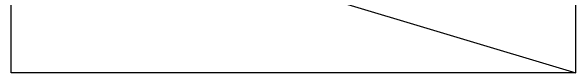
# Model space of a CAD drawing. Header units: millimetres. Extents: x 7649 to 34105, y 3983 to 25377.
# Drawn here: x 8930 to 9930, y 18218 to 18327 of the extents above; entities that cross this region are included whole.
import ezdxf

# ---------------------------------------------------------------- set-up
doc = ezdxf.new("R2010")
doc.units = ezdxf.units.MM

msp = doc.modelspace()

# ---------------------------------------------------------------- linework, layer by layer
at = {"layer": 'GEOMETRY', "color": 7}
for p, q in [((8929.51111, 18518.36389), (9929.63611, 18218.32639)), ((8929.51111, 18518.36389), (9929.63611, 18218.32639)), ((8929.51111, 18218.32639), (8929.51111, 18518.36389)), ((9929.63611, 18218.32639), (9929.63611, 18518.36389)), ((9929.63611, 18218.32639), (8929.51111, 18218.32639))]:
    msp.add_line(p, q, dxfattribs=at)

doc.saveas('drawing.dxf')
